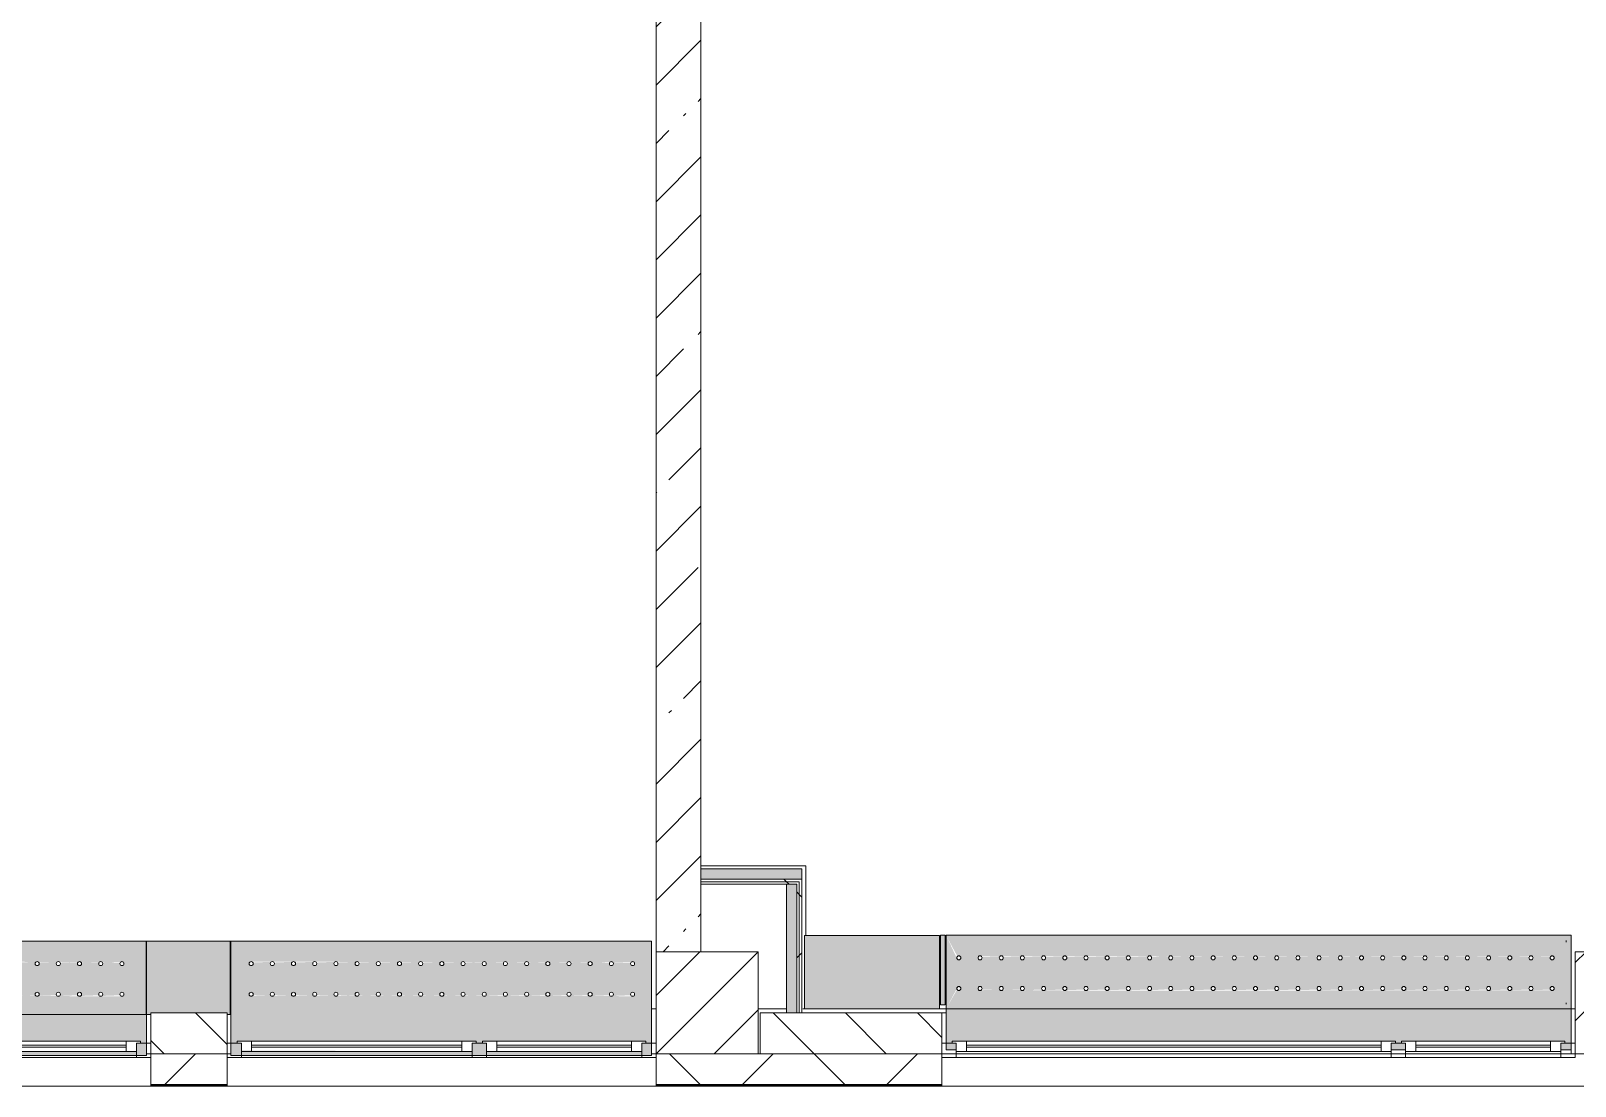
# Model space of a CAD drawing. Header units: millimetres. Extents: x 11693 to 241752, y -8553 to 29926.
# Drawn here: x 134089 to 141650, y -258 to 4907 of the extents above; entities that cross this region are included whole.
import ezdxf

# ---------------------------------------------------------------- set-up
doc = ezdxf.new("R2010")
doc.units = ezdxf.units.MM
for name, color, linetype, lineweight, true_color in [('A-FLOR-1', 7, 'Continuous', 5, 0xaaaaaa), ('I-WALL-1', 7, 'Continuous', 5, 0xe7e7e7), ('Знаки-2', 7, 'Continuous', 5, 0xd7cfbf)]:
    doc.layers.add(name, color=color, linetype=linetype, lineweight=lineweight, true_color=true_color)
for name, color, linetype, lineweight in [('A-GLAZ-2', 7, 'Continuous', 5), ('A-WALL-2', 7, 'Continuous', 9), ('A-WALL-5', 7, 'Continuous', 5), ('I-WALL-3', 7, 'Continuous', 5), ('S-COLS', 7, 'Continuous', 5), ('Знаки', 7, 'Continuous', 5)]:
    doc.layers.add(name, color=color, linetype=linetype, lineweight=lineweight)
pattern_1 = [(135, (89739.81, 0), (-176.7767, -176.7767), [])]
pattern_2 = [(45, (89739.8, 0), (-530.33, 530.33), []), (135, (89739.8, 0), (-530.33, -530.33), [])]

# ---------------------------------------------------------------- blocks, each defined once
blk = doc.blocks.new('BSC_Колонна _Прямоугольная - 500х500-V41-Общий план 2 этажа с размещением фрагментов 2_1-2_7')
at = {"layer": 'S-COLS'}
h = blk.add_hatch(dxfattribs=at)
h.set_pattern_fill('FP_40', color=256, style=0, pattern_type=2)
h.set_pattern_definition([(45, (-47660, -150), (-285.123, 285.123), []), (45, (-47374.88, -150), (-285.123, 285.123), [504.031, -100.806, 16.764, -84.042])])
h.paths.add_polyline_path([(250, -250), (250, 250), (-250, 250), (-250, -250), (-43, -250)])
for p, q in [((250, 250), (-250, 250)), ((-250, 250), (-250, -250)), ((250, -250), (250, 250)), ((-250, -250), (250, -250))]:
    blk.add_line(p, q, dxfattribs=at)
blk = doc.blocks.new('BSC_Колонна _Прямоугольная - 500х500-V42-Общий план 2 этажа с размещением фрагментов 2_1-2_7')
at = {"layer": 'S-COLS'}
h = blk.add_hatch(dxfattribs=at)
h.set_pattern_fill('FP_41', color=256, style=0, pattern_type=2)
h.set_pattern_definition([(45, (-52160, -150), (-285.123, 285.123), []), (45, (-51874.88, -150), (-285.123, 285.123), [504.031, -100.806, 16.764, -84.042])])
h.paths.add_polyline_path([(250, -250), (250, 250), (-250, 250), (-250, -250), (65.1, -250)])
for p, q in [((250, 250), (-250, 250)), ((-250, 250), (-250, -250)), ((250, -250), (250, 250)), ((-250, -250), (250, -250))]:
    blk.add_line(p, q, dxfattribs=at)
blk = doc.blocks.new('120_Окно_СКБ_2Ст - 120_Окно_СКБ_2Ст 3100х2500 _мал_ створка слева-2_-V74-Общий план 2 этажа с размещением фрагментов 2_1-2_7')
at = {"layer": 'A-GLAZ-2'}
for p, q in [((-1550, -127), (-1550, -57)), ((-1550, -57), (-1480, -57)), ((1550, -57), (-1550, -57)), ((-1480, -57), (-1480, -127)), ((-720, -127), (-720, -57)), ((-720, -57), (-650, -57)), ((-650, -57), (-650, -127)), ((1480, -127), (1480, -57)), ((1480, -57), (1550, -57)), ((1550, -57), (1550, -127)), ((-1480, -127), (-1550, -127)), ((-1550, -127), (-1530.2, -127)), ((-1480, -127), (-1500, -127)), ((-1500, -127), (-1500, -137)), ((-1500, -137), (-700, -137)), ((-700, -137), (-1500, -137)), ((-720, -87), (-1480, -87)), ((-1480, -87), (-1480, -127)), ((-1430, -137), (-1430, -87)), ((-1430, -107), (-770, -107)), ((-770, -117), (-1430, -117)), ((-770, -137), (-770, -87)), ((-720, -127), (-720, -87)), ((-650, -127), (-720, -127)), ((-700, -127), (-720, -127)), ((-700, -137), (-700, -127)), ((-650, -127), (-670, -127)), ((-670, -127), (-670, -137)), ((-670, -137), (1500, -137)), ((1500, -137), (-670, -137)), ((1480, -87), (-650, -87)), ((-650, -87), (-650, -127)), ((-600, -137), (-600, -87)), ((-600, -107), (1430, -107)), ((1430, -117), (-600, -117)), ((1430, -137), (1430, -87)), ((1480, -127), (1480, -87)), ((1550, -127), (1480, -127)), ((1500, -127), (1480, -127)), ((1500, -137), (1500, -127)), ((1529.8, -127), (1550, -127))]:
    blk.add_line(p, q, dxfattribs=at)
blk = doc.blocks.new('120_Окно_СКБ_2Ст - 120_Окно_СКБ_2Ст 2100х2500 _мал створка СЛЕВА_-V76-Общий план 2 этажа с размещением фрагментов 2_1-2_7')
at = {"layer": 'A-GLAZ-2'}
for p, q in [((-1050, -127), (-1050, -57)), ((-1050, -57), (-980, -57)), ((1050, -57), (-1050, -57)), ((-980, -57), (-980, -127)), ((-220, -127), (-220, -57)), ((-220, -57), (-150, -57)), ((-150, -57), (-150, -127)), ((980, -127), (980, -57)), ((980, -57), (1050, -57)), ((1050, -57), (1050, -127)), ((-980, -127), (-1050, -127)), ((-1050, -127), (-1027.8, -127)), ((-980, -127), (-1000, -127)), ((-1000, -127), (-1000, -137)), ((-1000, -137), (-200, -137)), ((-200, -137), (-1000, -137)), ((-220, -87), (-980, -87)), ((-980, -87), (-980, -127)), ((-930, -137), (-930, -87)), ((-930, -107), (-270, -107)), ((-270, -117), (-930, -117)), ((-270, -137), (-270, -87)), ((-220, -127), (-220, -87)), ((-150, -127), (-220, -127)), ((-200, -127), (-220, -127)), ((-200, -137), (-200, -127)), ((-150, -127), (-170, -127)), ((-170, -127), (-170, -137)), ((-170, -137), (1000, -137)), ((1000, -137), (-170, -137)), ((980, -87), (-150, -87)), ((-150, -87), (-150, -127)), ((-100, -137), (-100, -87)), ((-100, -107), (930, -107)), ((930, -117), (-100, -117)), ((930, -137), (930, -87)), ((980, -127), (980, -87)), ((1050, -127), (980, -127)), ((1000, -127), (980, -127)), ((1000, -137), (1000, -127)), ((1032.2, -127), (1050, -127))]:
    blk.add_line(p, q, dxfattribs=at)
blk = doc.blocks.new('120_Окно_СКБ_1Ст - 120_Окно_СКБ_1Ст 900х2500_h_-V136-Общий план 2 этажа с размещением фрагментов 2_1-2_7')
at = {"layer": 'A-GLAZ-2'}
for p, q in [((-450, -127), (-450, -57)), ((-450, -57), (-380, -57)), ((450, -57), (-450, -57)), ((-380, -57), (-380, -127)), ((380, -127), (380, -57)), ((380, -57), (450, -57)), ((450, -57), (450, -127)), ((-380, -127), (-450, -127)), ((-450, -127), (-428.4, -127)), ((-380, -127), (-400, -127)), ((-400, -127), (-400, -137)), ((-400, -137), (400, -137)), ((400, -137), (-400, -137)), ((380, -87), (-380, -87)), ((-380, -87), (-380, -127)), ((-330, -137), (-330, -87)), ((-330, -107), (330, -107)), ((330, -117), (-330, -117)), ((330, -137), (330, -87)), ((380, -127), (380, -87)), ((450, -127), (380, -127)), ((400, -127), (380, -127)), ((400, -137), (400, -127)), ((431.6, -127), (450, -127))]:
    blk.add_line(p, q, dxfattribs=at)
blk = doc.blocks.new('Зашивка радиатора_ с перфорацией М6 - Зашивка радиатора_ с перфорацией М6-V212-Общий план 2 этажа с размещением фрагментов 2_1-2_7')
at = {"layer": 'Знаки-2'}
blk.add_hatch(color=256, dxfattribs=at).paths.add_polyline_path([(2690, 380), (2640.2, 380), (2640.2, 348.2), (2660.2, 345.6), (2660.2, 338.2), (490.2, 338.2), (490.2, 348.2), (510.2, 348.2), (510.2, 380), (440.2, 380), (440.2, 348.2), (460.2, 345.6), (460.2, 338.2), (-339.8, 338.2), (-339.8, 348.2), (-319.8, 348.2), (-319.8, 380), (-370, 380), (-370, 180), (2690, 180), (2690, 348.2)])
h = blk.add_hatch(color=256, dxfattribs=at)
h.paths.add_polyline_path([(2690, -179.9), (2634.6, -76.7), (2623.2, -78.6), (2617.8, -72.2), (2620.4, -62.6), (2630.1, -60), (2637.2, -67.1)])
h.paths.add_polyline_path([(2690, 180), (2627.5, 70.4), (2618.8, 75.4), (2618.8, 85.4), (2627.5, 90.4), (2636.2, 85.4), (2637.5, 80.4)])
h.paths.add_polyline_path([(1343.2, 180), (-370, 180), (-370, -179.9), (2690, -179.9), (2690, 180), (1599.2, 180)])
h.paths.add_polyline_path([(2108.7, 90.4), (2532.4, 85.4), (2532.4, 75.4), (2523.7, 70.4), (2515.1, 75.4), (2515.1, 85.4), (2518.7, 89), (2428.7, 85.4), (2428.7, 75.4), (2420, 70.4), (2411.3, 75.4), (2411.3, 85.4), (2415, 89), (2324.9, 85.4), (2324.9, 75.4), (2316.2, 70.4), (2307.6, 75.4), (2307.6, 85.4), (2311.2, 89), (2221.2, 85.4), (2221.2, 75.4), (2212.5, 70.4), (2203.8, 75.4), (2203.8, 85.4), (2207.5, 89), (2117.4, 85.4), (2117.4, 75.4), (2108.7, 70.4), (2100.1, 75.4), (2100.1, 85.4), (2103.7, 89), (2013.7, 85.4), (2013.7, 75.4), (2005, 70.4), (1996.3, 75.4), (1996.3, 85.4), (2000, 89), (1909.9, 85.4), (1909.9, 75.4), (1901.2, 70.4), (1892.6, 75.4), (1892.6, 85.4), (1896.2, 89), (1806.2, 85.4), (1806.2, 75.4), (1797.5, 70.4), (1788.8, 75.4), (1788.8, 85.4), (1792.5, 89), (1702.4, 85.4), (1702.4, 75.4), (1693.7, 70.4), (1685.1, 75.4), (1685.1, 85.4), (1688.7, 89), (1599.2, 84.1), (1598.7, 75.4), (1590, 70.4), (1581.3, 75.4), (1581.3, 85.4), (1585, 89), (1494.9, 85.4), (1494.9, 75.4), (1486.2, 70.4), (1477.6, 75.4), (1477.6, 85.4), (1481.2, 89), (1391.2, 85.4), (1391.2, 75.4), (1382.5, 70.4), (1373.8, 75.4), (1373.8, 85.4), (1377.5, 89), (1287.4, 85.4), (1287.4, 75.4), (1278.7, 70.4), (1270.1, 75.4), (1270.1, 85.4), (1273.7, 89), (1183.7, 85.4), (1183.7, 75.4), (1175, 70.4), (1166.3, 75.4), (1166.3, 85.4), (1170, 89), (1079.9, 85.4), (1079.9, 75.4), (1071.2, 70.4), (1062.6, 75.4), (1062.6, 85.4), (1066.2, 89), (976.2, 85.4), (976.2, 75.4), (967.5, 70.4), (958.8, 75.4), (958.8, 85.4), (962.5, 89), (872.4, 85.4), (872.4, 75.4), (863.7, 70.4), (855.1, 75.4), (855.1, 85.4), (858.7, 89), (768.7, 85.4), (768.7, 75.4), (760, 70.4), (751.3, 75.4), (751.3, 85.4), (755, 89), (664.9, 85.4), (664.9, 75.4), (656.2, 70.4), (647.6, 75.4), (647.6, 85.4), (651.2, 89), (561.2, 85.4), (561.2, 75.4), (552.5, 70.4), (543.8, 75.4), (543.8, 85.4), (547.5, 89), (457.4, 85.4), (457.4, 75.4), (448.7, 70.4), (440.1, 75.4), (440.1, 85.4), (443.7, 89), (353.7, 85.4), (353.7, 75.4), (345, 70.4), (336.3, 75.4), (336.3, 85.4), (340, 89), (249.9, 85.4), (249.9, 75.4), (241.2, 70.4), (232.6, 75.4), (232.6, 85.4), (236.2, 89), (146.2, 85.4), (146.2, 75.4), (137.5, 70.4), (128.8, 75.4), (128.8, 85.4), (132.5, 89), (42.4, 85.4), (42.4, 75.4), (33.7, 70.4), (25.1, 75.4), (25.1, 85.4), (28.7, 89), (-61.3, 85.4), (-61.3, 75.4), (-70, 70.4), (-78.7, 75.4), (-78.7, 85.4), (-75, 89), (-165.1, 85.4), (-165.1, 75.4), (-173.8, 70.4), (-182.4, 75.4), (-182.4, 85.4), (-178.8, 89), (-268.8, 85.4), (-268.8, 75.4), (-277.5, 70.4), (-286.2, 75.4), (-286.2, 85.4), (-277.5, 90.4), (-274.9, 90), (2005, 90.4)])
h.paths.add_polyline_path([(2420, -59.6), (2428.7, -64.6), (2428.7, -74.6), (2425, -78.3), (2515.1, -74.6), (2515.1, -64.6), (2523.7, -59.6), (2532.4, -64.6), (2532.4, -74.6), (2523.7, -79.6), (2521.2, -79.3), (-286.2, -74.6), (-286.2, -64.6), (-277.5, -59.6), (-268.8, -64.6), (-268.8, -74.6), (-272.5, -78.3), (-182.4, -74.6), (-182.4, -64.6), (-173.8, -59.6), (-165.1, -64.6), (-165.1, -74.6), (-168.8, -78.3), (-78.7, -74.6), (-78.7, -64.6), (-70, -59.6), (-61.3, -64.6), (-61.3, -74.6), (-65, -78.3), (25.1, -74.6), (25.1, -64.6), (33.7, -59.6), (42.4, -64.6), (42.4, -74.6), (38.7, -78.3), (128.8, -74.6), (128.8, -64.6), (137.5, -59.6), (146.2, -64.6), (146.2, -74.6), (142.5, -78.3), (232.6, -74.6), (232.6, -64.6), (241.2, -59.6), (249.9, -64.6), (249.9, -74.6), (246.2, -78.3), (336.3, -74.6), (336.3, -64.6), (345, -59.6), (353.7, -64.6), (353.7, -74.6), (350, -78.3), (440.1, -74.6), (440.1, -64.6), (448.7, -59.6), (457.4, -64.6), (457.4, -74.6), (453.7, -78.3), (543.8, -74.6), (543.8, -64.6), (552.5, -59.6), (561.2, -64.6), (561.2, -74.6), (557.5, -78.3), (647.6, -74.6), (647.6, -64.6), (656.2, -59.6), (664.9, -64.6), (664.9, -74.6), (661.2, -78.3), (751.3, -74.6), (751.3, -64.6), (760, -59.6), (768.7, -64.6), (768.7, -74.6), (765, -78.3), (855.1, -74.6), (855.1, -64.6), (863.7, -59.6), (872.4, -64.6), (872.4, -74.6), (868.7, -78.3), (958.8, -74.6), (958.8, -64.6), (967.5, -59.6), (976.2, -64.6), (976.2, -74.6), (972.5, -78.3), (1062.6, -74.6), (1062.6, -64.6), (1071.2, -59.6), (1079.9, -64.6), (1079.9, -74.6), (1076.2, -78.3), (1166.3, -74.6), (1166.3, -64.6), (1175, -59.6), (1183.7, -64.6), (1183.7, -74.6), (1180, -78.3), (1270.1, -74.6), (1270.1, -64.6), (1278.7, -59.6), (1287.4, -64.6), (1287.4, -74.6), (1283.7, -78.3), (1373.8, -74.6), (1373.8, -64.6), (1382.5, -59.6), (1391.2, -64.6), (1391.2, -74.6), (1387.5, -78.3), (1477.6, -74.6), (1477.6, -64.6), (1486.2, -59.6), (1494.9, -64.6), (1494.9, -74.6), (1491.2, -78.3), (1581.3, -74.6), (1581.3, -64.6), (1590, -59.6), (1599.2, -65.9), (1598.7, -74.6), (1599.2, -78.3), (1685.1, -74.6), (1685.1, -64.6), (1693.7, -59.6), (1702.4, -64.6), (1702.4, -74.6), (1698.7, -78.3), (1788.8, -74.6), (1788.8, -64.6), (1797.5, -59.6), (1806.2, -64.6), (1806.2, -74.6), (1802.5, -78.3), (1892.6, -74.6), (1892.6, -64.6), (1901.2, -59.6), (1909.9, -64.6), (1909.9, -74.6), (1906.2, -78.3), (1996.3, -74.6), (1996.3, -64.6), (2005, -59.6), (2013.7, -64.6), (2013.7, -74.6), (2010, -78.3), (2100.1, -74.6), (2100.1, -64.6), (2108.7, -59.6), (2117.4, -64.6), (2117.4, -74.6), (2113.7, -78.3), (2203.8, -74.6), (2203.8, -64.6), (2212.5, -59.6), (2221.2, -64.6), (2221.2, -74.6), (2217.5, -78.3), (2307.6, -74.6), (2307.6, -64.6), (2316.2, -59.6), (2324.9, -64.6), (2324.9, -74.6), (2321.2, -78.3), (2411.3, -74.6), (2411.3, -64.6), (2417.4, -60)])
at = {"layer": 'Знаки'}
for p, q in [((-319.8, 380), (-370, 380)), ((-370, 380), (-370, 180)), ((510.2, 380), (440.2, 380)), ((2690, 380), (2640.2, 380)), ((2690, 180), (2690, 380)), ((-370, 180), (2690, 180)), ((2690, 180), (-370, 180)), ((-370, 180), (-370, -179.9)), ((2690, -179.9), (2690, 180)), ((-370, -179.9), (2690, -179.9))]:
    blk.add_line(p, q, dxfattribs=at)
for centre, start, end in [((-277.5, 80.4), 0, 180), ((-277.5, 80.4), 180, 360), ((-173.8, 80.4), 0, 180), ((-173.8, 80.4), 180, 0), ((-70, 80.4), 0, 180), ((-70, 80.4), 180, 0), ((33.7, 80.4), 0, 180), ((33.7, 80.4), 180, 360), ((137.5, 80.4), 0, 180), ((137.5, 80.4), 180, 0), ((241.2, 80.4), 0, 180), ((241.2, 80.4), 180, 0), ((345, 80.4), 0, 180), ((345, 80.4), 180, 0), ((448.7, 80.4), 0, 180), ((448.7, 80.4), 180, 0), ((552.5, 80.4), 0, 180), ((552.5, 80.4), 180, 360), ((656.2, 80.4), 0, 180), ((656.2, 80.4), 180, 0), ((760, 80.4), 0, 180), ((760, 80.4), 180, 0), ((863.7, 80.4), 0, 180), ((863.7, 80.4), 180, 0), ((967.5, 80.4), 0, 180), ((967.5, 80.4), 180, 0), ((1071.2, 80.4), 0, 180), ((1071.2, 80.4), 180, 0), ((1175, 80.4), 0, 180), ((1175, 80.4), 180, 0), ((1278.7, 80.4), 0, 180), ((1278.7, 80.4), 180, 0), ((1382.5, 80.4), 0, 180), ((1382.5, 80.4), 180, 0), ((1486.2, 80.4), 0, 180), ((1486.2, 80.4), 180, 360), ((1590, 80.4), 0, 180), ((1590, 80.4), 180, 0), ((1693.7, 80.4), 0, 180), ((1693.7, 80.4), 180, 360), ((1797.5, 80.4), 0, 180), ((1797.5, 80.4), 180, 0), ((1901.2, 80.4), 0, 180), ((1901.2, 80.4), 180, 0), ((2005, 80.4), 0, 180), ((2005, 80.4), 180, 0), ((2108.7, 80.4), 0, 180), ((2108.7, 80.4), 180, 360), ((2212.5, 80.4), 0, 180), ((2212.5, 80.4), 180, 0), ((2316.2, 80.4), 0, 180), ((2316.2, 80.4), 180, 360), ((2420, 80.4), 0, 180), ((2420, 80.4), 180, 0), ((2523.7, 80.4), 0, 180), ((2523.7, 80.4), 180, 360), ((2627.5, 80.4), 0, 180), ((2627.5, 80.4), 180, 360), ((-277.5, -69.6), 0, 180), ((-277.5, -69.6), 180, 0), ((-173.8, -69.6), 0, 180), ((-173.8, -69.6), 180, 0), ((-70, -69.6), 0, 180), ((-70, -69.6), 180, 0), ((33.7, -69.6), 0, 180), ((33.7, -69.6), 180, 0), ((137.5, -69.6), 0, 180), ((137.5, -69.6), 180, 0), ((241.2, -69.6), 0, 180), ((241.2, -69.6), 180, 0), ((345, -69.6), 0, 180), ((345, -69.6), 180, 0), ((448.7, -69.6), 0, 180), ((448.7, -69.6), 180, 0), ((552.5, -69.6), 0, 180), ((552.5, -69.6), 180, 0), ((656.2, -69.6), 0, 180), ((656.2, -69.6), 180, 0), ((760, -69.6), 0, 180), ((760, -69.6), 180, 0), ((863.7, -69.6), 0, 180), ((863.7, -69.6), 180, 0), ((967.5, -69.6), 0, 180), ((967.5, -69.6), 180, 0), ((1071.2, -69.6), 0, 180), ((1071.2, -69.6), 180, 0), ((1175, -69.6), 0, 180), ((1175, -69.6), 180, 0), ((1278.7, -69.6), 0, 180), ((1278.7, -69.6), 180, 0), ((1382.5, -69.6), 0, 180), ((1382.5, -69.6), 180, 0), ((1486.2, -69.6), 0, 180), ((1486.2, -69.6), 180, 0), ((1590, -69.6), 0, 180), ((1590, -69.6), 180, 0), ((1693.7, -69.6), 0, 180), ((1693.7, -69.6), 180, 0), ((1797.5, -69.6), 0, 180), ((1797.5, -69.6), 180, 0), ((1901.2, -69.6), 0, 180), ((1901.2, -69.6), 180, 0), ((2005, -69.6), 0, 180), ((2005, -69.6), 180, 0), ((2108.7, -69.6), 0, 180), ((2108.7, -69.6), 180, 0), ((2212.5, -69.6), 0, 180), ((2212.5, -69.6), 180, 0), ((2316.2, -69.6), 0, 180), ((2316.2, -69.6), 180, 0), ((2420, -69.6), 0, 180), ((2420, -69.6), 180, 0), ((2523.7, -69.6), 0, 180), ((2523.7, -69.6), 180, 0), ((2627.5, -69.6), 0, 180), ((2627.5, -69.6), 180, 0)]:
    blk.add_arc(centre, 10, start, end, dxfattribs=at)
blk = doc.blocks.new('Зашивка без перфорации М3 - М3_17-31005486-Общий план 2 этажа с размещением фрагментов 2_1-2_7')
at = {"layer": 'Знаки-2'}
blk.add_hatch(color=256, dxfattribs=at).paths.add_polyline_path([(-430, 180), (-430, -179.9), (230.2, -179.9), (230.2, 180), (-56.9, 180)])
at = {"layer": 'Знаки'}
for p, q in [((230.2, 180), (-430, 180)), ((-430, 180), (-430, -179.9)), ((230.2, -179.9), (230.2, 180)), ((-430, -179.9), (230.2, -179.9))]:
    blk.add_line(p, q, dxfattribs=at)
blk = doc.blocks.new('Зашивка радиатора_ с перфорацией М5 - Зашивка радиатора_ с перфорацией М5-V217-Общий план 2 этажа с размещением фрагментов 2_1-2_7')
at = {"layer": 'Знаки-2'}
h = blk.add_hatch(color=256, dxfattribs=at)
h.paths.add_polyline_path([(1697.8, 380), (-310, 380), (-310, -179.9), (1750, -179.9), (1750, 380)])
h.paths.add_polyline_path([(-239.5, 360.1), (497.8, 360.1), (497.8, 320.1), (517.8, 317.5), (517.8, 310.1), (-282.2, 310.1), (-282.2, 320.1), (-262.2, 320.1), (-260.9, 360.1), (-246.6, 360.1)])
h.paths.add_polyline_path([(567.8, 360.1), (1697.8, 355.6), (1697.8, 320.1), (1717.8, 317.5), (1717.8, 310.1), (547.8, 310.1), (547.8, 320.1), (567.8, 320.1)])
h.paths.add_polyline_path([(-217.5, 90.4), (-214.9, 90), (1658.7, 85.4), (1658.7, 75.4), (1650, 70.4), (1641.3, 75.4), (1641.3, 85.4), (1645, 89), (1554.9, 85.4), (1554.9, 75.4), (1546.2, 70.4), (1537.6, 75.4), (1537.6, 85.4), (1541.2, 89), (1451.2, 85.4), (1451.2, 75.4), (1442.5, 70.4), (1433.8, 75.4), (1433.8, 85.4), (1437.5, 89), (1347.4, 85.4), (1347.4, 75.4), (1338.7, 70.4), (1330.1, 75.4), (1330.1, 85.4), (1333.7, 89), (1243.7, 85.4), (1243.7, 75.4), (1235, 70.4), (1226.3, 75.4), (1226.3, 85.4), (1230, 89), (1139.9, 85.4), (1139.9, 75.4), (1131.2, 70.4), (1122.6, 75.4), (1122.6, 85.4), (1124.9, 89), (1036.2, 85.4), (1036.2, 75.4), (1027.5, 70.4), (1018.8, 75.4), (1018.8, 85.4), (1022.5, 89), (932.4, 85.4), (932.4, 75.4), (923.7, 70.4), (915.1, 75.4), (915.1, 85.4), (918.7, 89), (828.7, 85.4), (828.7, 75.4), (820, 70.4), (811.3, 75.4), (811.3, 85.4), (815, 89), (724.9, 85.4), (724.9, 75.4), (716.2, 70.4), (707.6, 75.4), (707.6, 85.4), (711.2, 89), (621.2, 85.4), (621.2, 75.4), (612.5, 70.4), (603.8, 75.4), (603.8, 85.4), (607.5, 89), (517.4, 85.4), (517.4, 75.4), (508.7, 70.4), (500.1, 75.4), (500.1, 85.4), (503.7, 89), (413.7, 85.4), (413.7, 75.4), (405, 70.4), (396.3, 75.4), (396.3, 85.4), (400, 89), (309.9, 85.4), (309.9, 75.4), (301.2, 70.4), (292.6, 75.4), (292.6, 85.4), (296.2, 89), (206.2, 85.4), (206.2, 75.4), (197.5, 70.4), (188.8, 75.4), (188.8, 85.4), (192.5, 89), (102.4, 85.4), (102.4, 75.4), (93.7, 70.4), (85.1, 75.4), (85.1, 85.4), (88.7, 89), (-1.3, 85.4), (-1.3, 75.4), (-10, 70.4), (-18.7, 75.4), (-18.7, 85.4), (-15, 89), (-105.1, 85.4), (-105.1, 75.4), (-113.8, 70.4), (-122.4, 75.4), (-122.4, 85.4), (-118.8, 89), (-208.8, 85.4), (-208.8, 75.4), (-217.5, 70.4), (-226.2, 75.4), (-226.2, 85.4), (-220.1, 90)])
h.paths.add_polyline_path([(1650, -59.6), (1658.7, -64.6), (1658.7, -74.6), (1650, -79.6), (1647.4, -79.3), (-226.2, -74.6), (-226.2, -64.6), (-217.5, -59.6), (-208.8, -64.6), (-208.8, -74.6), (-212.5, -78.3), (-122.4, -74.6), (-122.4, -64.6), (-113.8, -59.6), (-105.1, -64.6), (-105.1, -74.6), (-108.8, -78.3), (-18.7, -74.6), (-18.7, -64.6), (-10, -59.6), (-1.3, -64.6), (-1.3, -74.6), (-5, -78.3), (85.1, -74.6), (85.1, -64.6), (93.7, -59.6), (102.4, -64.6), (102.4, -74.6), (100.9, -78.3), (188.8, -74.6), (188.8, -64.6), (197.5, -59.6), (206.2, -64.6), (206.2, -74.6), (202.5, -78.3), (292.6, -74.6), (292.6, -64.6), (301.2, -59.6), (309.9, -64.6), (309.9, -74.6), (306.2, -78.3), (396.3, -74.6), (396.3, -64.6), (405, -59.6), (413.7, -64.6), (413.7, -74.6), (410, -78.3), (500.1, -74.6), (500.1, -64.6), (508.7, -59.6), (517.4, -64.6), (517.4, -74.6), (513.7, -78.3), (603.8, -74.6), (603.8, -64.6), (612.9, -59.7), (621.2, -64.6), (621.2, -74.6), (617.5, -78.3), (707.6, -74.6), (707.6, -64.6), (716.2, -59.6), (724.9, -64.6), (724.9, -74.6), (721.2, -78.3), (811.3, -74.6), (811.3, -64.6), (820, -59.6), (828.7, -64.6), (828.7, -74.6), (825, -78.3), (915.1, -74.6), (915.1, -64.6), (923.7, -59.6), (932.4, -64.6), (932.4, -74.6), (928.7, -78.3), (1018.8, -74.6), (1018.8, -64.6), (1027.5, -59.6), (1036.2, -64.6), (1036.2, -74.6), (1032.5, -78.3), (1122.6, -74.6), (1122.6, -64.6), (1131.2, -59.6), (1139.9, -64.6), (1139.9, -74.6), (1136.2, -78.3), (1226.3, -74.6), (1226.3, -64.6), (1235, -59.6), (1243.7, -64.6), (1243.7, -74.6), (1240, -78.3), (1330.1, -74.6), (1330.1, -64.6), (1338.7, -59.6), (1347.4, -64.6), (1347.4, -74.6), (1343.7, -78.3), (1433.8, -74.6), (1433.8, -64.6), (1442.5, -59.6), (1451.2, -64.6), (1451.2, -74.6), (1447.5, -78.3), (1537.6, -74.6), (1537.6, -64.6), (1546.2, -59.6), (1554.9, -64.6), (1554.9, -74.6), (1551.2, -78.3), (1641.3, -74.6), (1641.3, -64.6), (1647.4, -60)])
at = {"layer": 'Знаки'}
for p, q in [((1750, 380), (-310, 380)), ((-310, 380), (-310, -179.9)), ((1750, -179.9), (1750, 380)), ((-310, -179.9), (1750, -179.9))]:
    blk.add_line(p, q, dxfattribs=at)
for centre, start, end in [((-217.5, 80.4), 0, 180), ((-217.5, 80.4), 180, 0), ((-113.8, 80.4), 0, 180), ((-113.8, 80.4), 180, 0), ((-10, 80.4), 0, 180), ((-10, 80.4), 180, 360), ((93.7, 80.4), 0, 180), ((93.7, 80.4), 180, 0), ((197.5, 80.4), 0, 180), ((197.5, 80.4), 180, 0), ((301.2, 80.4), 0, 180), ((301.2, 80.4), 180, 0), ((405, 80.4), 0, 180), ((405, 80.4), 180, 0), ((508.7, 80.4), 0, 180), ((508.7, 80.4), 180, 0), ((612.5, 80.4), 0, 180), ((612.5, 80.4), 180, 0), ((716.2, 80.4), 0, 180), ((716.2, 80.4), 180, 0), ((820, 80.4), 0, 180), ((820, 80.4), 180, 0), ((923.7, 80.4), 0, 180), ((923.7, 80.4), 180, 360), ((1027.5, 80.4), 0, 180), ((1027.5, 80.4), 180, 0), ((1131.2, 80.4), 0, 180), ((1131.2, 80.4), 180, 360), ((1235, 80.4), 0, 180), ((1235, 80.4), 180, 0), ((1338.7, 80.4), 0, 180), ((1338.7, 80.4), 180, 0), ((1442.5, 80.4), 0, 180), ((1442.5, 80.4), 180, 360), ((1546.2, 80.4), 0, 180), ((1546.2, 80.4), 180, 0), ((1650, 80.4), 0, 180), ((1650, 80.4), 180, 360), ((-217.5, -69.6), 0, 180), ((-217.5, -69.6), 180, 0), ((-113.8, -69.6), 0, 180), ((-113.8, -69.6), 180, 0), ((-10, -69.6), 0, 180), ((-10, -69.6), 180, 0), ((93.7, -69.6), 0, 180), ((93.7, -69.6), 180, 0), ((197.5, -69.6), 0, 180), ((197.5, -69.6), 180, 0), ((301.2, -69.6), 0, 180), ((301.2, -69.6), 180, 0), ((405, -69.6), 0, 180), ((405, -69.6), 180, 0), ((508.7, -69.6), 0, 180), ((508.7, -69.6), 180, 0), ((612.5, -69.6), 0, 180), ((612.5, -69.6), 180, 0), ((716.2, -69.6), 0, 180), ((716.2, -69.6), 180, 0), ((820, -69.6), 0, 180), ((820, -69.6), 180, 0), ((923.7, -69.6), 0, 180), ((923.7, -69.6), 180, 0), ((1027.5, -69.6), 0, 180), ((1027.5, -69.6), 180, 0), ((1131.2, -69.6), 0, 180), ((1131.2, -69.6), 180, 0), ((1235, -69.6), 0, 180), ((1235, -69.6), 180, 0), ((1338.7, -69.6), 0, 180), ((1338.7, -69.6), 180, 0), ((1442.5, -69.6), 0, 180), ((1442.5, -69.6), 180, 0), ((1546.2, -69.6), 0, 180), ((1546.2, -69.6), 180, 0), ((1650, -69.6), 0, 180), ((1650, -69.6), 180, 0)]:
    blk.add_arc(centre, 10, start, end, dxfattribs=at)
blk = doc.blocks.new('Зашивка радиатора_ с перфорацией М1 - Зашивка радиатора_ с перфорацией М1-V218-Общий план 2 этажа с размещением фрагментов 2_1-2_7')
at = {"layer": 'Знаки-2'}
h = blk.add_hatch(color=256, dxfattribs=at)
h.paths.add_polyline_path([(-381.6, 380), (-430, 380), (-430, 180), (430, 180), (430, 380), (378.4, 380)])
h.paths.add_polyline_path([(378.4, 360.1), (378.4, 320.1), (398.4, 317.5), (398.4, 310.1), (-401.6, 310.1), (-401.6, 320.1), (-381.6, 320.1), (-381.6, 360.1)])
h = blk.add_hatch(color=256, dxfattribs=at)
h.paths.add_polyline_path([(430.2, 180), (-430, 180), (-430, -179.9), (430.2, -179.9), (430.2, 13.6)])
h.paths.add_polyline_path([(-102.8, 90.4), (320.9, 85.4), (320.9, 75.4), (312.2, 70.4), (303.6, 75.4), (303.6, 85.4), (307.2, 89), (217.2, 85.4), (217.2, 75.4), (208.5, 70.4), (199.8, 75.4), (199.8, 85.4), (195.9, 89), (113.4, 85.4), (113.4, 75.4), (104.7, 70.4), (96.1, 75.4), (96.1, 85.4), (99.7, 89), (9.7, 85.4), (9.7, 75.4), (1, 70.4), (-7.7, 75.4), (-7.7, 85.4), (-4, 89), (-94.1, 85.4), (-94.1, 75.4), (-102.8, 70.4), (-111.4, 75.4), (-111.4, 85.4), (-107.8, 89), (-197.8, 85.4), (-197.8, 75.4), (-206.5, 70.4), (-215.2, 75.4), (-215.2, 85.4), (-211.5, 89), (-301.6, 85.4), (-301.6, 75.4), (-310.3, 70.4), (-318.9, 75.4), (-318.9, 85.4), (-310.3, 90.4), (-307.7, 90), (-206.5, 90.4)])
h.paths.add_polyline_path([(208.5, -59.6), (217.2, -64.6), (217.2, -74.6), (213.5, -78.3), (303.6, -74.6), (303.6, -64.6), (312.2, -59.6), (320.9, -64.6), (320.9, -74.6), (312.2, -79.6), (309.7, -79.3), (-318.9, -74.6), (-318.9, -64.6), (-310.3, -59.6), (-301.6, -64.6), (-301.6, -74.6), (-305.3, -78.3), (-215.2, -74.6), (-215.2, -64.6), (-206.5, -59.6), (-197.8, -64.6), (-197.8, -74.6), (-201.5, -78.3), (-111.4, -74.6), (-111.4, -64.6), (-102.8, -59.6), (-94.1, -64.6), (-94.1, -74.6), (-97.8, -78.3), (-7.7, -74.6), (-7.7, -64.6), (1, -59.6), (9.7, -64.6), (9.7, -74.6), (6, -78.3), (96.1, -74.6), (96.1, -64.6), (104.7, -59.6), (113.4, -64.6), (113.4, -74.6), (109.7, -78.3), (199.8, -74.6), (199.8, -64.6), (205.9, -60)])
at = {"layer": 'Знаки'}
for p, q in [((430, 380), (-430, 380)), ((-430, 380), (-430, 180)), ((430, 180), (430, 380)), ((-430, 180), (430, 180)), ((430.2, 180), (-430, 180)), ((-430, 180), (-430, -179.9)), ((430.2, -179.9), (430.2, 180)), ((-430, -179.9), (430.2, -179.9))]:
    blk.add_line(p, q, dxfattribs=at)
for centre, start, end in [((-310.3, 80.4), 180, 0), ((-310.3, 80.4), 0, 180), ((-206.5, 80.4), 0, 180), ((-206.5, 80.4), 180, 360), ((-102.8, 80.4), 0, 180), ((-102.8, 80.4), 180, 0), ((1, 80.4), 0, 180), ((1, 80.4), 180, 0), ((104.7, 80.4), 0, 180), ((104.7, 80.4), 180, 360), ((208.5, 80.4), 0, 180), ((208.5, 80.4), 180, 0), ((312.2, 80.4), 0, 180), ((312.2, 80.4), 180, 0), ((-310.3, -69.6), 0, 180), ((-310.3, -69.6), 180, 0), ((-206.5, -69.6), 0, 180), ((-206.5, -69.6), 180, 0), ((-102.8, -69.6), 0, 180), ((-102.8, -69.6), 180, 0), ((1, -69.6), 0, 180), ((1, -69.6), 180, 0), ((104.7, -69.6), 0, 180), ((104.7, -69.6), 180, 0), ((208.5, -69.6), 0, 180), ((208.5, -69.6), 180, 0), ((312.2, -69.6), 0, 180), ((312.2, -69.6), 180, 0)]:
    blk.add_arc(centre, 10, start, end, dxfattribs=at)
blk = doc.blocks.new('Зашивка_ опоясывающая панель - Зашивка_ опоясывающая панель-V221-Общий план 2 этажа с размещением фрагментов 2_1-2_7')
at = {"layer": 'Знаки-2'}
blk.add_hatch(color=256, dxfattribs=at).paths.add_polyline_path([(-406, 179.9), (-406, 180), (-420, 179.9)])
at = {"layer": 'Знаки'}
blk.add_line((-430, 180), (-406, 180), dxfattribs=at)
blk = doc.blocks.new('Зашивка_ опоясывающая панель - Зашивка_ опоясывающая панель-V223-Общий план 2 этажа с размещением фрагментов 2_1-2_7')
at = {"layer": 'Знаки-2'}
blk.add_hatch(color=256, dxfattribs=at).paths.add_polyline_path([(-421.5, -160), (-421.5, 179.9), (-424.6, 179.9), (-424.6, -160)])
at = {"layer": 'Знаки'}
blk.add_line((-430, 180), (-406, 180), dxfattribs=at)
blk = doc.blocks.new('Зашивка_ опоясывающая панель - Зашивка_ опоясывающая панель-V224-Общий план 2 этажа с размещением фрагментов 2_1-2_7')
at = {"layer": 'Знаки-2'}
blk.add_hatch(color=256, dxfattribs=at).paths.add_polyline_path([(-430, -160), (-406, -160), (-406, 180), (-430, 180), (-430, -41.7)])
at = {"layer": 'Знаки'}
for p, q in [((-430, -160), (-430, 180)), ((-430, 180), (-406, 180)), ((-406, 180), (-406, -160)), ((-430, -160), (-406, -160))]:
    blk.add_line(p, q, dxfattribs=at)
blk = doc.blocks.new('Зашивка_ торцевая панель - Зашивка_ торцевая панель-31043143-Общий план 2 этажа с размещением фрагментов 2_1-2_7')
at = {"layer": 'Знаки'}
for p, q in [((-430, 166.3), (-430, 173.6)), ((-430, -137.8), (-430, -130.8)), ((-417.6, -160), (-406, -160))]:
    blk.add_line(p, q, dxfattribs=at)
blk = doc.blocks.new('Зашивка без перфорации М3 - М3_21-31155028-Общий план 2 этажа с размещением фрагментов 2_1-2_7')
at = {"layer": 'Знаки-2'}
blk.add_hatch(color=256, dxfattribs=at).paths.add_polyline_path([(-418.3, 180), (-430, 180), (-430, -179.9), (-19.8, -179.9), (-19.8, 180), (-41.7, 180), (-41.7, 172.1), (-415.3, 172.1), (-415.3, 180)])
at = {"layer": 'Знаки'}
for p, q in [((-418.3, 180), (-430, 180)), ((-430, 180), (-430, -179.9)), ((-19.8, 180), (-41.7, 180)), ((-19.8, -179.9), (-19.8, 180)), ((-430, -179.9), (-19.8, -179.9))]:
    blk.add_line(p, q, dxfattribs=at)

msp = doc.modelspace()

# ---------------------------------------------------------------- hatches: boundary and pattern name
at = {"layer": 'A-WALL-5'}
h = msp.add_hatch(dxfattribs=at)
h.set_pattern_fill('FP_59', color=256, style=0, pattern_type=2)
h.set_pattern_definition(pattern_1)
h.paths.add_polyline_path([(135049.8, -100), (135049.8, 100), (134676.1, 100), (134676.1, -100), (134796.7, -100)])
h.paths.add_polyline_path([(133772.7, -100), (133776.1, -100), (133772.7, 100), (133159.8, 100), (133159.8, -100)])
h = msp.add_hatch(dxfattribs=at)
h.set_pattern_fill('FP_59', color=256, style=0, pattern_type=2)
h.set_pattern_definition(pattern_1)
h.paths.add_polyline_path([(138549.8, -100), (138549.8, 100), (137659.8, 100), (137659.8, -100), (137868.8, -100)])
h = msp.add_hatch(dxfattribs=at)
h.set_pattern_fill('FP_49', color=256, style=0, pattern_type=2)
h.set_pattern_definition([(45, (89739.8, 0), (-353.5534, 353.5534), []), (135, (89739.8, 0), (-353.5534, -353.5534), [])])
h.paths.add_polyline_path([(165439.8, -250), (165439.8, -100), (161299.8, -100), (161299.8, -250), (164493.3, -250)])
h.paths.add_polyline_path([(160399.8, -250), (160397.2, -100), (156799.8, -100), (156799.8, -250), (160397.2, -250)])
h.paths.add_polyline_path([(155277.1, -250), (155899.8, -250), (155899.8, -100), (154899.8, -100), (154899.8, -250)])
h.paths.add_polyline_path([(148549.8, -250), (148549.8, -100), (147799.8, -100), (147799.8, -250), (148109, -250)])
h.paths.add_polyline_path([(150649.8, -250), (151799.8, -250), (151799.8, -100), (150649.8, -100)])
h.paths.add_polyline_path([(142149.8, -250), (143049.8, -250), (143049.8, -100), (141649.8, -100), (141649.8, -250), (141964.9, -250)])
h.paths.add_polyline_path([(146899.8, -250), (146899.8, -100), (146149.8, -100), (146149.8, -250), (146649.8, -250)])
h.paths.add_polyline_path([(134796.7, -250), (135049.8, -250), (135049.8, -100), (134676.1, -100), (134676.1, -250)])
h.paths.add_polyline_path([(138549.8, -250), (138549.8, -100), (137149.8, -100), (137149.8, -250), (137868.8, -250)])
h.paths.add_polyline_path([(132748.7, -250), (133776.1, -250), (133772.7, -100), (132399.8, -100), (132399.8, -250)])
h.paths.add_polyline_path([(128779.8, -250), (129299.8, -250), (129299.8, -100), (127729.8, -100), (127729.8, -250), (128652.6, -250)])
h.paths.add_polyline_path([(122749.8, -250), (123609.8, -250), (123609.8, -100), (122749.8, -100)])
h.paths.add_polyline_path([(125629.8, -250), (125629.8, -100), (124509.8, -100), (124509.8, -250), (125580.6, -250)])
h.paths.add_polyline_path([(115899.8, -250), (116149.6, -250), (116149.6, -100), (114549.8, -100), (114549.8, -250), (115340.4, -250)])
h.paths.add_polyline_path([(119436.5, -250), (120649.8, -250), (120649.8, -100), (118949.6, -100), (118949.6, -250)])
h.paths.add_polyline_path([(112268.3, -250), (112449.8, -250), (112449.8, -100), (111349.8, -100), (111349.8, -250)])
h.paths.add_polyline_path([(108172.2, -250), (108549.8, -250), (108549.8, -100), (107899.8, -100), (107899.8, -250)])
h.paths.add_polyline_path([(105849.8, -250), (106999.8, -250), (106999.8, -100), (105849.8, -100)])
h.paths.add_polyline_path([(102028.1, -250), (102749.8, -250), (102749.8, -100), (101399.8, -100), (101399.8, -250)])
h.paths.add_polyline_path([(98299.8, -250), (98299.8, -100), (94369.8, -100), (94369.8, -250), (96908, -250)])
h.paths.add_polyline_path([(93469.8, -250), (93469.8, -100), (89479.8, -100), (89479.8, -250), (93324, -250)])
at = {"layer": 'I-WALL-1'}
for points in [[(137863.9, 755), (137863.9, 805), (137369.8, 805), (137369.8, 755)], [(137838.9, 100), (137838.9, 730), (137788.9, 730), (137788.9, 100)]]:
    msp.add_hatch(color=256, dxfattribs=at).paths.add_polyline_path(points)
at = {"layer": 'I-WALL-3'}
h = msp.add_hatch(dxfattribs=at)
h.set_pattern_fill('FP_57', color=256, style=0, pattern_type=2)
h.set_pattern_definition([(45, (89739.8, 0), (-285.123, 285.123), []), (45, (90024.94, 0), (-285.123, 285.123), [504.031, -100.806, 16.764, -84.042])])
h.paths.add_polyline_path([(137149.8, 400), (137369.8, 400), (137369.8, 7380), (137149.8, 7380), (137149.8, 562.4)])
h = msp.add_hatch(dxfattribs=at)
h.set_pattern_fill('FP_169', color=256, style=0, pattern_type=2)
h.set_pattern_definition(pattern_2)
h.paths.add_polyline_path([(137851.4, 742.5), (137863.9, 742.5), (137863.9, 755), (137369.8, 755), (137369.8, 742.5)])
h = msp.add_hatch(dxfattribs=at)
h.set_pattern_fill('FP_169', color=256, style=0, pattern_type=2)
h.set_pattern_definition(pattern_2)
h.paths.add_polyline_path([(137838.9, 730), (137851.4, 730), (137851.4, 742.5), (137369.8, 742.5), (137369.8, 730), (137788.9, 730)])
h = msp.add_hatch(dxfattribs=at)
h.set_pattern_fill('FP_169', color=256, style=0, pattern_type=2)
h.set_pattern_definition(pattern_2)
h.paths.add_polyline_path([(137851.4, 100), (137851.4, 730), (137838.9, 730), (137838.9, 100)])
h = msp.add_hatch(dxfattribs=at)
h.set_pattern_fill('FP_169', color=256, style=0, pattern_type=2)
h.set_pattern_definition(pattern_2)
h.paths.add_polyline_path([(137863.9, 100), (137863.9, 742.5), (137851.4, 742.5), (137851.4, 100)])

# ---------------------------------------------------------------- linework, layer by layer
at = {"layer": 'A-FLOR-1'}
for p, q in [((137369.8, 820), (137883.9, 820)), ((137883.9, 820), (137883.9, 479.9))]:
    msp.add_line(p, q, dxfattribs=at)
at = {"layer": 'A-WALL-2'}
for p, q in [((137369.8, 805), (137369.8, 730)), ((137369.8, 755), (137863.9, 755)), ((137369.8, 742.5), (137851.4, 742.5)), ((137838.9, 730), (137788.9, 730)), ((137838.9, 100), (137838.9, 730)), ((137851.4, 100), (137851.4, 742.5)), ((134676.1, -100), (135049.8, -100)), ((137659.8, -100), (138549.8, -100)), ((134676.1, -250), (135049.8, -250)), ((134676.1, -253), (135049.8, -253)), ((137149.8, -250), (138549.8, -250)), ((137149.8, -253), (138549.8, -253))]:
    msp.add_line(p, q, dxfattribs=at)
at = {"layer": 'A-WALL-5'}
for p, q in [((135049.8, 100), (134676.1, 100)), ((134676.1, 100), (134676.1, -258)), ((135049.8, -258), (135049.8, 100)), ((138570, 100), (137659.8, 100)), ((137659.8, 100), (137659.8, -100)), ((138549.8, -258), (138549.8, 100)), ((134654.6, -100), (134654.6, -100)), ((137127.6, -100), (137149.8, -100)), ((137149.8, -100), (137149.8, -258)), ((137649.8, -100), (137659.8, -100)), ((141629.8, -100), (141629.8, -79.8)), ((148549.8, -258), (124509.8, -258))]:
    msp.add_line(p, q, dxfattribs=at)
at = {"layer": 'I-WALL-3'}
for p, q in [((137369.8, 805), (137369.8, 7380)), ((137149.8, 7070), (137149.8, 400)), ((137863.9, 805), (137369.8, 805)), ((137863.9, 100), (137863.9, 805)), ((137369.8, 400), (137369.8, 730)), ((137369.8, 730), (137788.9, 730)), ((137788.9, 730), (137788.9, 100)), ((137127.6, 120), (137149.8, 120)), ((137649.8, 120), (137788.9, 120)), ((137868.8, 120), (137877.2, 120)), ((138537.4, 120), (138570, 120)), ((141630, 120), (141649.8, 120)), ((134676.1, -100), (134654.6, -100)), ((135067.6, -100), (135049.8, -100)), ((141649.8, -100), (138549.8, -100))]:
    msp.add_line(p, q, dxfattribs=at)

# ---------------------------------------------------------------- block references
at = {"layer": 'A-GLAZ-2', "rotation": 180}
for name, p in [('120_Окно_СКБ_1Ст - 120_Окно_СКБ_1Ст 900х2500_h_-V136-Общий план 2 этажа с размещением фрагментов 2_1-2_7', (134226.1, -175)), ('120_Окно_СКБ_2Ст - 120_Окно_СКБ_2Ст 2100х2500 _мал створка СЛЕВА_-V76-Общий план 2 этажа с размещением фрагментов 2_1-2_7', (136099.8, -175)), ('120_Окно_СКБ_2Ст - 120_Окно_СКБ_2Ст 3100х2500 _мал_ створка слева-2_-V74-Общий план 2 этажа с размещением фрагментов 2_1-2_7', (140099.8, -175))]:
    msp.add_blockref(name, p, dxfattribs=at)
at = {"layer": 'S-COLS'}
for name, p in [('BSC_Колонна _Прямоугольная - 500х500-V41-Общий план 2 этажа с размещением фрагментов 2_1-2_7', (137399.8, 150)), ('BSC_Колонна _Прямоугольная - 500х500-V42-Общий план 2 этажа с размещением фрагментов 2_1-2_7', (141899.8, 150))]:
    msp.add_blockref(name, p, dxfattribs=at)
at = {"layer": 'Знаки', "rotation": 180}
for name, p in [('Зашивка без перфорации М3 - М3_17-31005486-Общий план 2 этажа с размещением фрагментов 2_1-2_7', (138107.4, 300)), ('Зашивка радиатора_ с перфорацией М6 - Зашивка радиатора_ с перфорацией М6-V212-Общий план 2 этажа с размещением фрагментов 2_1-2_7', (141260, 300.2)), ('Зашивка радиатора_ с перфорацией М1 - Зашивка радиатора_ с перфорацией М1-V218-Общий план 2 этажа с размещением фрагментов 2_1-2_7', (134224.6, 272.1)), ('Зашивка без перфорации М3 - М3_21-31155028-Общий план 2 этажа с размещением фрагментов 2_1-2_7', (134634.5, 272.1)), ('Зашивка радиатора_ с перфорацией М5 - Зашивка радиатора_ с перфорацией М5-V217-Общий план 2 этажа с размещением фрагментов 2_1-2_7', (136817.6, 272.1))]:
    msp.add_blockref(name, p, dxfattribs=at)
at = {"layer": 'Знаки'}
for name, p in [('Зашивка_ опоясывающая панель - Зашивка_ опоясывающая панель-V224-Общий план 2 этажа с размещением фрагментов 2_1-2_7', (138972.3, 300.2)), ('Зашивка_ торцевая панель - Зашивка_ торцевая панель-31043143-Общий план 2 этажа с размещением фрагментов 2_1-2_7', (142035.8, 280.9)), ('Зашивка_ опоясывающая панель - Зашивка_ опоясывающая панель-V221-Общий план 2 этажа с размещением фрагментов 2_1-2_7', (135074.6, 272.1)), ('Зашивка_ опоясывающая панель - Зашивка_ опоясывающая панель-V223-Общий план 2 этажа с размещением фрагментов 2_1-2_7', (135489.1, 272.1))]:
    msp.add_blockref(name, p, dxfattribs=at)

doc.saveas('drawing.dxf')
